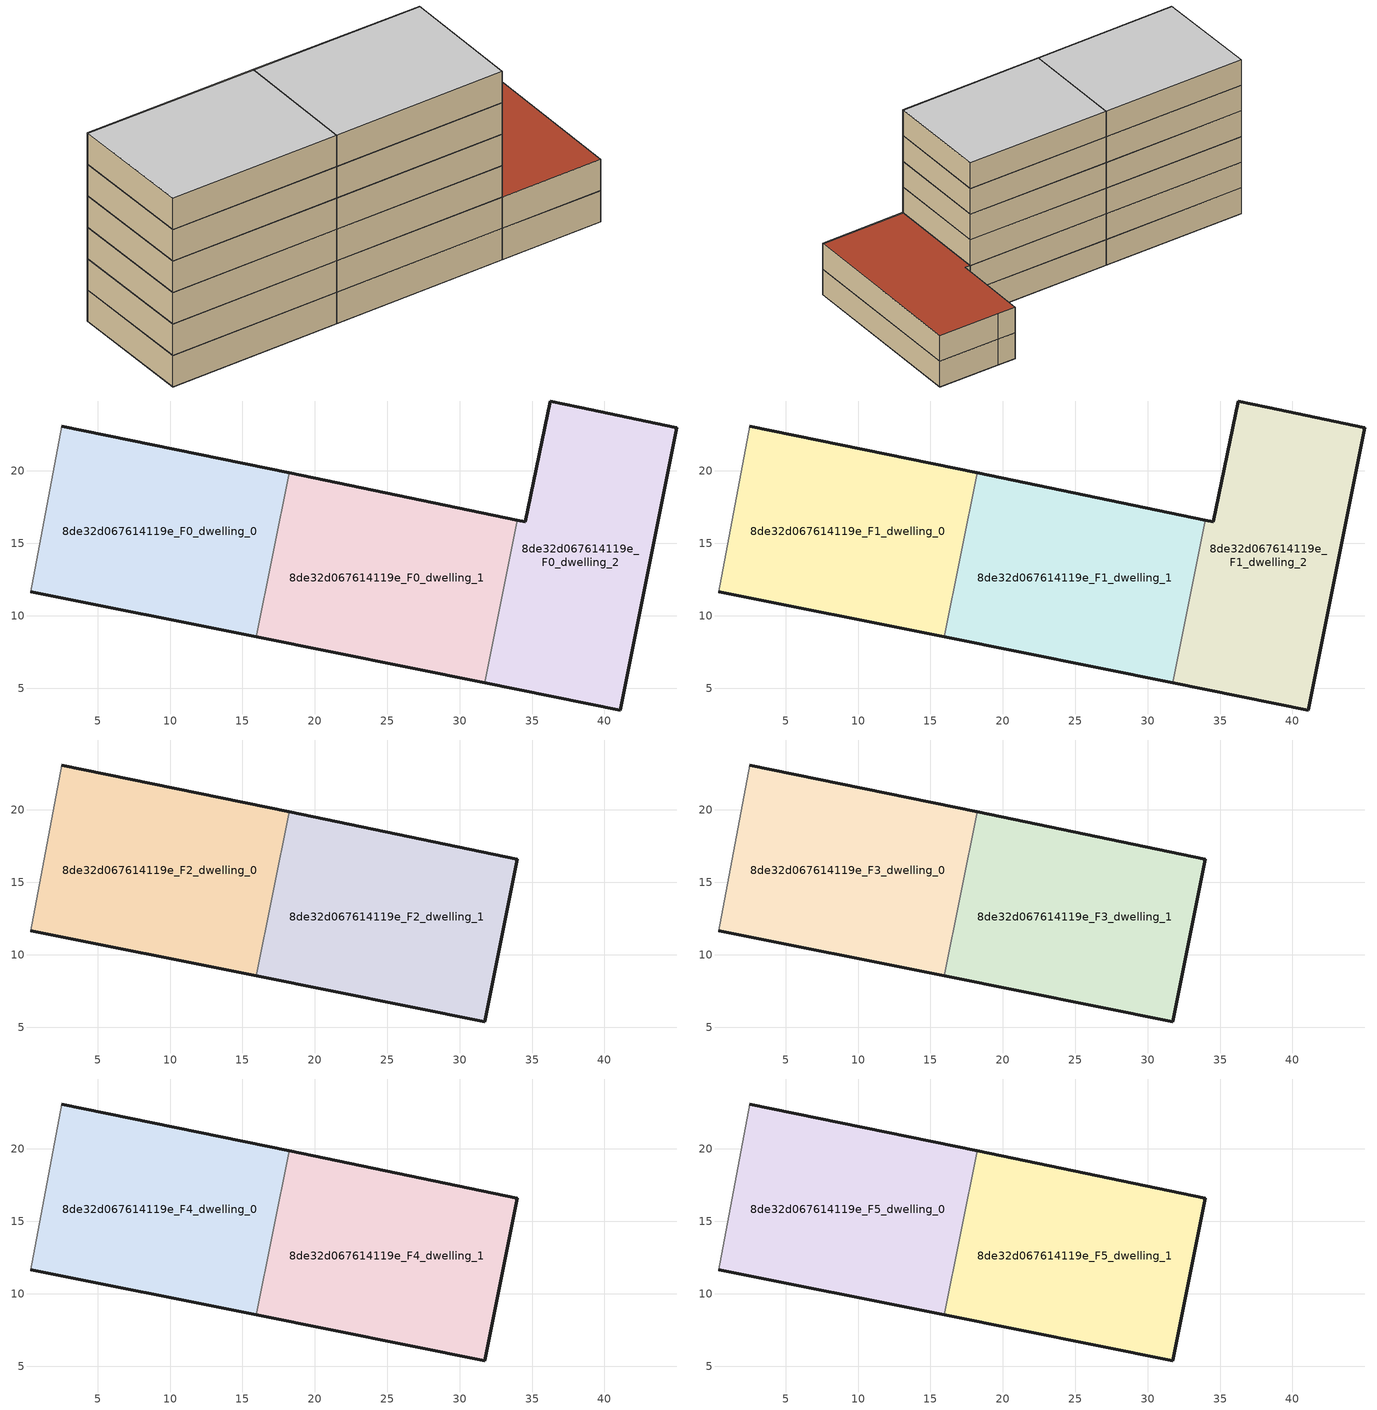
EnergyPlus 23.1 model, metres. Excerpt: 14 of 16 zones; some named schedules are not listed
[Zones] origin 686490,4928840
8de32d067614119e_F0_dwelling_0
 floor ground (EU_floor_Construction): 15.96,8.54 18.23,19.86 2.54,23.1 0.4,11.66 z0
 wall outside (EU_wall_Construction): 15.96,8.54 0.4,11.66 / 2.54,23.1 18.23,19.86 z0:3
 wall adiabatic (EU_wall_Construction): 0.4,11.66 2.54,23.1 z0:3
 wall to 8de32d067614119e_F0_dwelling_1 (EU_wall_Construction): 18.23,19.86 15.96,8.54 z0:3
8de32d067614119e_F0_dwelling_1
 floor ground (EU_floor_Construction): 31.72,5.37 33.97,16.61 18.23,19.86 15.96,8.54 z0
 wall outside (EU_wall_Construction): 31.72,5.37 15.96,8.54 / 18.23,19.86 33.97,16.61 z0:3
 wall to 8de32d067614119e_F0_dwelling_2 (EU_wall_Construction): 33.97,16.61 31.72,5.37 z0:3
8de32d067614119e_F0_dwelling_2
 floor ground (EU_floor_Construction): 41.07,3.49 44.97,22.98 38.27,24.39 36.26,24.83 34.54,16.49 33.97,16.61 31.72,5.37 z0
 wall outside (EU_wall_Construction): 33.97,16.61 34.54,16.49 36.26,24.83 38.27,24.39 44.97,22.98 41.07,3.49 31.72,5.37 z0:3
8de32d067614119e_F1_dwelling_0
 floor to 8de32d067614119e_F0_dwelling_0 (EU_floor_Construction): 15.96,8.54 18.23,19.86 2.53,23.1 0.4,11.66 z3
 wall outside (EU_wall_Construction): 15.96,8.54 0.4,11.66 / 2.54,23.1 18.23,19.86 z3:6
 wall adiabatic (EU_wall_Construction): 0.4,11.66 2.54,23.1 z3:6
 wall to 8de32d067614119e_F1_dwelling_1 (EU_wall_Construction): 18.23,19.86 15.96,8.54 z3:6
8de32d067614119e_F1_dwelling_1
 floor to 8de32d067614119e_F0_dwelling_1 (EU_floor_Construction): 31.72,5.37 33.97,16.61 18.23,19.86 15.96,8.54 z3
 wall outside (EU_wall_Construction): 31.72,5.37 15.96,8.54 / 18.23,19.86 33.97,16.61 z3:6
 wall to 8de32d067614119e_F1_dwelling_2 (EU_wall_Construction): 33.97,16.61 31.72,5.37 z3:6
8de32d067614119e_F1_dwelling_2
 floor to 8de32d067614119e_F0_dwelling_2 (EU_floor_Construction): 41.07,3.49 44.97,22.98 38.26,24.39 36.25,24.83 34.53,16.49 33.97,16.61 31.72,5.37 z3
 wall outside (EU_wall_Construction): 33.97,16.61 34.54,16.49 36.26,24.83 38.27,24.39 44.97,22.98 41.07,3.49 31.72,5.37 z3:6
 roof outside (EU_roof_Construction): 44.97,22.98 41.07,3.49 31.72,5.37 33.97,16.61 34.54,16.49 36.26,24.83 38.27,24.39 z6
8de32d067614119e_F2_dwelling_0
 floor to 8de32d067614119e_F1_dwelling_0 (EU_floor_Construction): 15.96,8.54 18.23,19.86 2.53,23.1 0.4,11.66 z6
 wall outside (EU_wall_Construction): 15.96,8.54 0.4,11.66 / 2.54,23.1 18.23,19.86 z6:9
 wall adiabatic (EU_wall_Construction): 0.4,11.66 2.54,23.1 z6:9
 wall to 8de32d067614119e_F2_dwelling_1 (EU_wall_Construction): 18.23,19.86 15.96,8.54 z6:9
8de32d067614119e_F2_dwelling_1
 floor to 8de32d067614119e_F1_dwelling_1 (EU_floor_Construction): 31.72,5.37 33.97,16.61 18.23,19.86 15.96,8.54 z6
 wall outside (EU_wall_Construction): 18.23,19.86 33.97,16.61 31.72,5.37 15.96,8.54 z6:9
8de32d067614119e_F3_dwelling_0
 floor to 8de32d067614119e_F2_dwelling_0 (EU_floor_Construction): 15.96,8.54 18.23,19.86 2.53,23.1 0.4,11.66 z9
 wall outside (EU_wall_Construction): 15.96,8.54 0.4,11.66 / 2.54,23.1 18.23,19.86 z9:12
 wall adiabatic (EU_wall_Construction): 0.4,11.66 2.54,23.1 z9:12
 wall to 8de32d067614119e_F3_dwelling_1 (EU_wall_Construction): 18.23,19.86 15.96,8.54 z9:12
8de32d067614119e_F3_dwelling_1
 floor to 8de32d067614119e_F2_dwelling_1 (EU_floor_Construction): 31.72,5.37 33.97,16.61 18.23,19.86 15.96,8.54 z9
 wall outside (EU_wall_Construction): 18.23,19.86 33.97,16.61 31.72,5.37 15.96,8.54 z9:12
8de32d067614119e_F4_dwelling_0
 floor to 8de32d067614119e_F3_dwelling_0 (EU_floor_Construction): 15.96,8.54 18.23,19.86 2.53,23.1 0.4,11.66 z12
 wall outside (EU_wall_Construction): 15.96,8.54 0.4,11.66 / 2.54,23.1 18.23,19.86 z12:15
 wall adiabatic (EU_wall_Construction): 0.4,11.66 2.54,23.1 z12:15
 wall to 8de32d067614119e_F4_dwelling_1 (EU_wall_Construction): 18.23,19.86 15.96,8.54 z12:15
8de32d067614119e_F4_dwelling_1
 floor to 8de32d067614119e_F3_dwelling_1 (EU_floor_Construction): 31.72,5.37 33.97,16.61 18.23,19.86 15.96,8.54 z12
 wall outside (EU_wall_Construction): 18.23,19.86 33.97,16.61 31.72,5.37 15.96,8.54 z12:15
8de32d067614119e_F5_dwelling_0
 floor to 8de32d067614119e_F4_dwelling_0 (EU_floor_Construction): 15.96,8.54 18.23,19.86 2.53,23.1 0.4,11.66 z15
 wall outside (EU_wall_Construction): 15.96,8.54 0.4,11.66 / 2.54,23.1 18.23,19.86 z15:18
 wall adiabatic (EU_wall_Construction): 0.4,11.66 2.54,23.1 z15:18
 wall to 8de32d067614119e_F5_dwelling_1 (EU_wall_Construction): 18.23,19.86 15.96,8.54 z15:18
 ceiling to 8de32d067614119e_F6_dwelling_0 (EU_floor_Construction): 18.23,19.86 15.96,8.54 0.4,11.66 2.53,23.1 z18
8de32d067614119e_F5_dwelling_1
 floor to 8de32d067614119e_F4_dwelling_1 (EU_floor_Construction): 31.72,5.37 33.97,16.61 18.23,19.86 15.96,8.54 z15
 wall outside (EU_wall_Construction): 18.23,19.86 33.97,16.61 31.72,5.37 15.96,8.54 z15:18
 ceiling to 8de32d067614119e_F6_dwelling_1 (EU_floor_Construction): 33.97,16.61 31.72,5.37 15.96,8.54 18.23,19.86 z18
[Building]
EU S2 Campaign: North Axis=0; Terrain=City; Solar Distribution=FullExterior
[Site:Location]
Bologna: Latitude=44.5; Longitude=11.25; Time Zone=1; Elevation=37
[SizingPeriod:WeatherFileDays]
AnnualSizingPeriod: Begin Month=1; Begin Day of Month=1; End Month=12; End Day of Month=31; Day of Week for Start Day=Monday; Use Weather File Daylight Saving Period=No; Use Weather File Rain and Snow Indicators=No
[MATERIAL]
EU_InternalMass_Material: Roughness=MediumRough; Thickness=0.1; Conductivity=1; Density=1800; Specific Heat=900; Thermal Absorptance=0.9; Solar Absorptance=0.7; Visible Absorptance=0.7
[MATERIAL:NOMASS] Roughness=MediumRough; Thermal Absorptance=0.9; Solar Absorptance=0.7; Visible Absorptance=0.7
Name | Thermal Resistance
EU_wall_NoMass | 0.905828
EU_roof_NoMass | 0.37593
EU_floor_NoMass | 0.67114
[CONSTRUCTION]
EU_wall_Construction: EU_wall_NoMass
EU_roof_Construction: EU_roof_NoMass
EU_floor_Construction: EU_floor_NoMass
EU_InternalMass_Construction: EU_InternalMass_Material
[ZONE] Type=1; Multiplier=1; Ceiling Height=autocalculate; Floor Area=autocalculate; Part of Total Floor Area=Yes
Name | Volume
8de32d067614119e_F0_dwelling_0; 8de32d067614119e_F1_dwelling_0; 8de32d067614119e_F2_dwelling_0; 8de32d067614119e_F3_dwelling_0; 8de32d067614119e_F4_dwelling_0; 8de32d067614119e_F5_dwelling_0 | 554.797
8de32d067614119e_F0_dwelling_1 | 554.806
8de32d067614119e_F1_dwelling_1; 8de32d067614119e_F2_dwelling_1; 8de32d067614119e_F3_dwelling_1; 8de32d067614119e_F4_dwelling_1; 8de32d067614119e_F5_dwelling_1 | 554.807
8de32d067614119e_F0_dwelling_2 | 554.791
8de32d067614119e_F1_dwelling_2 | 554.79
[INTERNALMASS] Construction=EU_InternalMass_Construction
Name | Zone or ZoneList | Surface Area
8de32d067614119e_F0_dwelling_0_EU_InternalMass | 8de32d067614119e_F0_dwelling_0 | 184.932
8de32d067614119e_F0_dwelling_1_EU_InternalMass | 8de32d067614119e_F0_dwelling_1 | 184.936
8de32d067614119e_F0_dwelling_2_EU_InternalMass | 8de32d067614119e_F0_dwelling_2 | 184.93
8de32d067614119e_F1_dwelling_0_EU_InternalMass | 8de32d067614119e_F1_dwelling_0 | 184.932
8de32d067614119e_F1_dwelling_1_EU_InternalMass | 8de32d067614119e_F1_dwelling_1 | 184.936
8de32d067614119e_F1_dwelling_2_EU_InternalMass | 8de32d067614119e_F1_dwelling_2 | 184.93
8de32d067614119e_F2_dwelling_0_EU_InternalMass | 8de32d067614119e_F2_dwelling_0 | 277.401
8de32d067614119e_F2_dwelling_1_EU_InternalMass | 8de32d067614119e_F2_dwelling_1 | 277.397
8de32d067614119e_F3_dwelling_0_EU_InternalMass | 8de32d067614119e_F3_dwelling_0 | 277.401
8de32d067614119e_F3_dwelling_1_EU_InternalMass | 8de32d067614119e_F3_dwelling_1 | 277.397
8de32d067614119e_F4_dwelling_0_EU_InternalMass | 8de32d067614119e_F4_dwelling_0 | 277.401
8de32d067614119e_F4_dwelling_1_EU_InternalMass | 8de32d067614119e_F4_dwelling_1 | 277.397
8de32d067614119e_F5_dwelling_0_EU_InternalMass | 8de32d067614119e_F5_dwelling_0 | 277.401
8de32d067614119e_F5_dwelling_1_EU_InternalMass | 8de32d067614119e_F5_dwelling_1 | 277.397
[OTHEREQUIPMENT] Fuel Type=Electricity; Design Level Calculation Method=Watts/Area; Power per Zone Floor Area=1; Fraction Latent=0; Fraction Radiant=0; Fraction Lost=0; Carbon Dioxide Generation Rate=0; EndUse Subcategory=EU_Step8_InternalGains
Name | Zone or ZoneList or Space or SpaceList | Schedule
EU_Step8_InternalGain_8de32d067614119e_F0_dwelling_0_f000 | 8de32d067614119e_F0_dwelling_0 | EU_Step8_GainSchedule_8de32d067614119e_F0_dwelling_0_f000
EU_Step8_InternalGain_8de32d067614119e_F0_dwelling_1_f000 | 8de32d067614119e_F0_dwelling_1 | EU_Step8_GainSchedule_8de32d067614119e_F0_dwelling_1_f000
EU_Step8_InternalGain_8de32d067614119e_F0_dwelling_2_f000 | 8de32d067614119e_F0_dwelling_2 | EU_Step8_GainSchedule_8de32d067614119e_F0_dwelling_2_f000
EU_Step8_InternalGain_8de32d067614119e_F1_dwelling_0_f000 | 8de32d067614119e_F1_dwelling_0 | EU_Step8_GainSchedule_8de32d067614119e_F1_dwelling_0_f000
EU_Step8_InternalGain_8de32d067614119e_F1_dwelling_1_f000 | 8de32d067614119e_F1_dwelling_1 | EU_Step8_GainSchedule_8de32d067614119e_F1_dwelling_1_f000
EU_Step8_InternalGain_8de32d067614119e_F1_dwelling_2_f000 | 8de32d067614119e_F1_dwelling_2 | EU_Step8_GainSchedule_8de32d067614119e_F1_dwelling_2_f000
EU_Step8_InternalGain_8de32d067614119e_F2_dwelling_0_f000 | 8de32d067614119e_F2_dwelling_0 | EU_Step8_GainSchedule_8de32d067614119e_F2_dwelling_0_f000
EU_Step8_InternalGain_8de32d067614119e_F2_dwelling_1_f000 | 8de32d067614119e_F2_dwelling_1 | EU_Step8_GainSchedule_8de32d067614119e_F2_dwelling_1_f000
EU_Step8_InternalGain_8de32d067614119e_F3_dwelling_0_f000 | 8de32d067614119e_F3_dwelling_0 | EU_Step8_GainSchedule_8de32d067614119e_F3_dwelling_0_f000
EU_Step8_InternalGain_8de32d067614119e_F3_dwelling_1_f000 | 8de32d067614119e_F3_dwelling_1 | EU_Step8_GainSchedule_8de32d067614119e_F3_dwelling_1_f000
EU_Step8_InternalGain_8de32d067614119e_F4_dwelling_0_f000 | 8de32d067614119e_F4_dwelling_0 | EU_Step8_GainSchedule_8de32d067614119e_F4_dwelling_0_f000
EU_Step8_InternalGain_8de32d067614119e_F4_dwelling_1_f000 | 8de32d067614119e_F4_dwelling_1 | EU_Step8_GainSchedule_8de32d067614119e_F4_dwelling_1_f000
EU_Step8_InternalGain_8de32d067614119e_F5_dwelling_0_f000 | 8de32d067614119e_F5_dwelling_0 | EU_Step8_GainSchedule_8de32d067614119e_F5_dwelling_0_f000
EU_Step8_InternalGain_8de32d067614119e_F5_dwelling_1_f000 | 8de32d067614119e_F5_dwelling_1 | EU_Step8_GainSchedule_8de32d067614119e_F5_dwelling_1_f000
[ZONEVENTILATION:DESIGNFLOWRATE] Schedule=EU_AlwaysOn; Design Flow Rate Calculation Method=AirChanges/Hour; Air Changes per Hour=0.73129; Ventilation Type=Natural; Fan Pressure Rise=0; Fan Total Efficiency=1; Constant Term Coefficient=1; Temperature Term Coefficient=0; Velocity Term Coefficient=0; Velocity Squared Term Coefficient=0; Minimum Indoor Temperature=-100; Maximum Indoor Temperature=100; Delta Temperature=-100; Minimum Outdoor Temperature=-100; Maximum Outdoor Temperature=100; Maximum Wind Speed=40
Name | Zone or ZoneList or Space or SpaceList
EU_ConstantAir_8de32d067614119e_F0_dwelling_0 | 8de32d067614119e_F0_dwelling_0
EU_ConstantAir_8de32d067614119e_F0_dwelling_1 | 8de32d067614119e_F0_dwelling_1
EU_ConstantAir_8de32d067614119e_F0_dwelling_2 | 8de32d067614119e_F0_dwelling_2
EU_ConstantAir_8de32d067614119e_F1_dwelling_0 | 8de32d067614119e_F1_dwelling_0
EU_ConstantAir_8de32d067614119e_F1_dwelling_1 | 8de32d067614119e_F1_dwelling_1
EU_ConstantAir_8de32d067614119e_F1_dwelling_2 | 8de32d067614119e_F1_dwelling_2
EU_ConstantAir_8de32d067614119e_F2_dwelling_0 | 8de32d067614119e_F2_dwelling_0
EU_ConstantAir_8de32d067614119e_F2_dwelling_1 | 8de32d067614119e_F2_dwelling_1
EU_ConstantAir_8de32d067614119e_F3_dwelling_0 | 8de32d067614119e_F3_dwelling_0
EU_ConstantAir_8de32d067614119e_F3_dwelling_1 | 8de32d067614119e_F3_dwelling_1
EU_ConstantAir_8de32d067614119e_F4_dwelling_0 | 8de32d067614119e_F4_dwelling_0
EU_ConstantAir_8de32d067614119e_F4_dwelling_1 | 8de32d067614119e_F4_dwelling_1
EU_ConstantAir_8de32d067614119e_F5_dwelling_0 | 8de32d067614119e_F5_dwelling_0
EU_ConstantAir_8de32d067614119e_F5_dwelling_1 | 8de32d067614119e_F5_dwelling_1
[HVACTEMPLATE:THERMOSTAT] Constant Heating Setpoint=20; Constant Cooling Setpoint=50
EU_HeatOnly_8de32d067614119e_F0_dwelling_0; EU_HeatOnly_8de32d067614119e_F0_dwelling_1; EU_HeatOnly_8de32d067614119e_F0_dwelling_2; EU_HeatOnly_8de32d067614119e_F1_dwelling_0; EU_HeatOnly_8de32d067614119e_F1_dwelling_1; EU_HeatOnly_8de32d067614119e_F1_dwelling_2; EU_HeatOnly_8de32d067614119e_F2_dwelling_0; EU_HeatOnly_8de32d067614119e_F2_dwelling_1; EU_HeatOnly_8de32d067614119e_F3_dwelling_0; EU_HeatOnly_8de32d067614119e_F3_dwelling_1; EU_HeatOnly_8de32d067614119e_F4_dwelling_0; EU_HeatOnly_8de32d067614119e_F4_dwelling_1; EU_HeatOnly_8de32d067614119e_F5_dwelling_0; EU_HeatOnly_8de32d067614119e_F5_dwelling_1; EU_HeatOnly_8de32d067614119e_F6_dwelling_0; EU_HeatOnly_8de32d067614119e_F6_dwelling_1
[HVACTEMPLATE:ZONE:IDEALLOADSAIRSYSTEM] System Availability Schedule=EU_AlwaysOn; Maximum Heating Supply Air Temperature=50; Minimum Cooling Supply Air Temperature=13; Maximum Heating Supply Air Humidity Ratio=0.0156; Minimum Cooling Supply Air Humidity Ratio=0.0077; Heating Limit=NoLimit; Cooling Limit=NoLimit; Heating Availability Schedule=EU_AlwaysOn; Cooling Availability Schedule=EU_CoolingOff; Dehumidification Control Type=ConstantSensibleHeatRatio; Cooling Sensible Heat Ratio=0.7; Dehumidification Setpoint=60; Humidification Control Type=None; Humidification Setpoint=30; Outdoor Air Method=None; Outdoor Air Flow Rate per Person=0.00944; Outdoor Air Flow Rate per Zone Floor Area=0; Outdoor Air Flow Rate per Zone=0; Demand Controlled Ventilation Type=None; Outdoor Air Economizer Type=NoEconomizer; Heat Recovery Type=None; Sensible Heat Recovery Effectiveness=0.7; Latent Heat Recovery Effectiveness=0.65
Name | Template Thermostat
8de32d067614119e_F0_dwelling_0 | EU_HeatOnly_8de32d067614119e_F0_dwelling_0
8de32d067614119e_F0_dwelling_1 | EU_HeatOnly_8de32d067614119e_F0_dwelling_1
8de32d067614119e_F0_dwelling_2 | EU_HeatOnly_8de32d067614119e_F0_dwelling_2
8de32d067614119e_F1_dwelling_0 | EU_HeatOnly_8de32d067614119e_F1_dwelling_0
8de32d067614119e_F1_dwelling_1 | EU_HeatOnly_8de32d067614119e_F1_dwelling_1
8de32d067614119e_F1_dwelling_2 | EU_HeatOnly_8de32d067614119e_F1_dwelling_2
8de32d067614119e_F2_dwelling_0 | EU_HeatOnly_8de32d067614119e_F2_dwelling_0
8de32d067614119e_F2_dwelling_1 | EU_HeatOnly_8de32d067614119e_F2_dwelling_1
8de32d067614119e_F3_dwelling_0 | EU_HeatOnly_8de32d067614119e_F3_dwelling_0
8de32d067614119e_F3_dwelling_1 | EU_HeatOnly_8de32d067614119e_F3_dwelling_1
8de32d067614119e_F4_dwelling_0 | EU_HeatOnly_8de32d067614119e_F4_dwelling_0
8de32d067614119e_F4_dwelling_1 | EU_HeatOnly_8de32d067614119e_F4_dwelling_1
8de32d067614119e_F5_dwelling_0 | EU_HeatOnly_8de32d067614119e_F5_dwelling_0
8de32d067614119e_F5_dwelling_1 | EU_HeatOnly_8de32d067614119e_F5_dwelling_1
[SIZING:ZONE] Zone Cooling Design Supply Air Temperature Input Method=SupplyAirTemperature; Zone Cooling Design Supply Air Temperature=13; Zone Heating Design Supply Air Temperature Input Method=SupplyAirTemperature; Zone Heating Design Supply Air Temperature=50; Zone Cooling Design Supply Air Humidity Ratio=0.008; Zone Heating Design Supply Air Humidity Ratio=0.008; Cooling Design Air Flow Method=DesignDay; Cooling Design Air Flow Rate=0; Cooling Minimum Air Flow per Zone Floor Area=0.000762; Cooling Minimum Air Flow=0; Cooling Minimum Air Flow Fraction=0.2; Heating Design Air Flow Method=DesignDay; Heating Design Air Flow Rate=0; Heating Maximum Air Flow per Zone Floor Area=0.002032; Heating Maximum Air Flow=0.141576; Heating Maximum Air Flow Fraction=0.3; Account for Dedicated Outdoor Air System=No; Dedicated Outdoor Air System Control Strategy=NeutralSupplyAir; Dedicated Outdoor Air Low Setpoint Temperature for Design=autosize; Dedicated Outdoor Air High Setpoint Temperature for Design=autosize; Zone Load Sizing Method=Sensible Load Only No Latent Load; Zone Latent Cooling Design Supply Air Humidity Ratio Input Method=HumidityRatioDifference; Zone Cooling Design Supply Air Humidity Ratio Difference=0.005; Zone Latent Heating Design Supply Air Humidity Ratio Input Method=HumidityRatioDifference; Zone Humidification Design Supply Air Humidity Ratio Difference=0.005
8de32d067614119e_F0_dwelling_0; 8de32d067614119e_F0_dwelling_1; 8de32d067614119e_F0_dwelling_2; 8de32d067614119e_F1_dwelling_0; 8de32d067614119e_F1_dwelling_1; 8de32d067614119e_F1_dwelling_2; 8de32d067614119e_F2_dwelling_0; 8de32d067614119e_F2_dwelling_1; 8de32d067614119e_F3_dwelling_0; 8de32d067614119e_F3_dwelling_1; 8de32d067614119e_F4_dwelling_0; 8de32d067614119e_F4_dwelling_1; 8de32d067614119e_F5_dwelling_0; 8de32d067614119e_F5_dwelling_1
[SCHEDULE:FILE] Column Number=1; Rows to Skip at Top=0; Number of Hours of Data=8760; Column Separator=Comma; Interpolate to Timestep=No; Minutes per Item=60; Adjust Schedule for Daylight Savings=Yes
Name | File
EU_Step8_GainSchedule_8de32d067614119e_F0_dwelling_0_f000 | ../../schedules/8de32d067614119e/8de32d067614119e_F0_dwelling_0_f000_gain.csv
EU_Step8_GainSchedule_8de32d067614119e_F0_dwelling_1_f000 | ../../schedules/8de32d067614119e/8de32d067614119e_F0_dwelling_1_f000_gain.csv
EU_Step8_GainSchedule_8de32d067614119e_F0_dwelling_2_f000 | ../../schedules/8de32d067614119e/8de32d067614119e_F0_dwelling_2_f000_gain.csv
EU_Step8_GainSchedule_8de32d067614119e_F1_dwelling_0_f000 | ../../schedules/8de32d067614119e/8de32d067614119e_F1_dwelling_0_f000_gain.csv
EU_Step8_GainSchedule_8de32d067614119e_F1_dwelling_1_f000 | ../../schedules/8de32d067614119e/8de32d067614119e_F1_dwelling_1_f000_gain.csv
